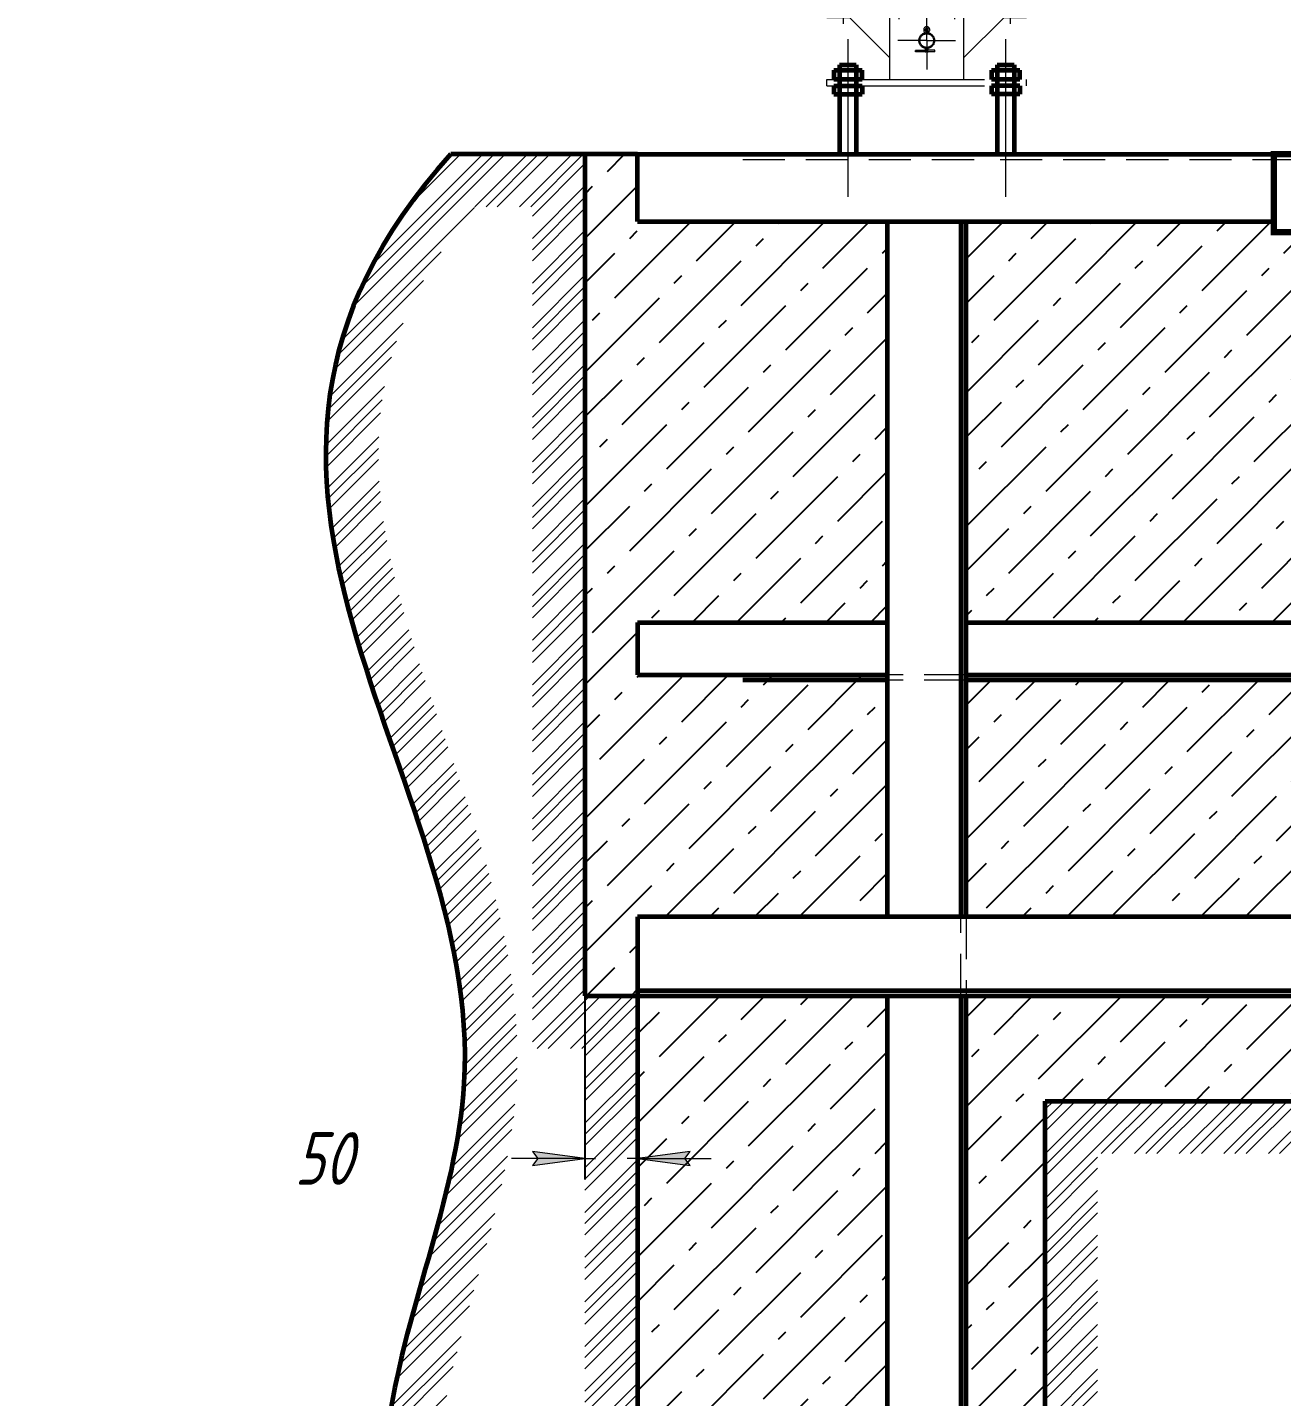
# Model space of a CAD drawing. Header units: millimetres. Extents: x 0 to 594, y 0 to 420.
# Drawn here: x 0 to 119.3, y 167.8 to 298 of the extents above; entities that cross this region are included whole.
import ezdxf

# ---------------------------------------------------------------- set-up
doc = ezdxf.new("R2010")
doc.units = ezdxf.units.MM
for name, pattern in [('K5LT32768', [0]), ('K5LT_AXLED', [19.5, 15, -1.5, 1.5, -1.5]), ('K5LT_BASIC', [0]), ('K5LT_DASHED', [6, 4, -2]), ('K5LT_THIN', [0])]:
    doc.linetypes.add(name, pattern=pattern)
doc.layers.add('LAYER', color=7, linetype='Continuous')
doc.layers.add('Системный слой', color=7, linetype='Continuous')
doc.styles.add('KDIMTEXTSTYLE', font='GOST_AU.SHX', dxfattribs={"width": 0.96, "oblique": 15, "height": 5})
doc.dimstyles.new('KDIMSTYLE (0.10)', dxfattribs={"dimtxt": 5, "dimasz": 1, "dimexe": 2, "dimexo": 0, "dimgap": 1, "dimtad": 1, "dimlfac": 10, "dimtxsty": 'KDIMTEXTSTYLE', "dimsah": 1, "dimcen": 0, "dimdle": 1, "dimadec": 0, "dimazin": 0, "dimtfac": 0.667, "dimtmove": 0, "dimatfit": 3, "dimfxl": 1, "dimtvp": 1, "dimtolj": 1, "dimtzin": 0, "dimarcsym": 0})

# ---------------------------------------------------------------- blocks, each defined once
blk = doc.blocks.new('U218')
at = {"layer": 'Системный слой', "color": 7, "linetype": 'K5LT32768', "lineweight": 18}
for p, q in [((31, 271.46), (45.44, 285.9)), ((31.78, 273.3), (44.38, 285.9)), ((32.8, 275.37), (43.32, 285.9)), ((36.28, 280.98), (41.2, 285.9)), ((42.56, 280.9), (47.56, 285.9)), ((43.62, 280.9), (48.62, 285.9)), ((44.68, 280.9), (49.68, 285.9)), ((46.81, 280.9), (51.81, 285.9)), ((47.87, 280.9), (52.87, 285.9)), ((48.03, 280), (53.03, 285)), ((48.03, 277.88), (53.03, 282.88)), ((48.03, 276.82), (53.03, 281.82)), ((29.9, 268.23), (42.51, 280.84)), ((48.03, 275.76), (53.03, 280.76)), ((48.03, 273.64), (53.03, 278.64)), ((48.03, 272.58), (53.03, 277.58)), ((29.5, 266.78), (39.34, 276.61)), ((48.03, 271.52), (53.03, 276.52)), ((29.19, 265.4), (37.68, 273.89)), ((48.03, 269.39), (53.03, 274.39)), ((48.03, 268.33), (53.03, 273.33)), ((48.03, 267.27), (53.03, 272.27)), ((28.74, 262.83), (35.74, 269.83)), ((48.03, 265.15), (53.03, 270.15)), ((28.6, 261.63), (35.11, 268.14)), ((48.03, 264.09), (53.03, 269.09)), ((48.03, 263.03), (53.03, 268.03)), ((28.49, 260.46), (34.63, 266.6)), ((48.03, 260.91), (53.03, 265.91)), ((48.03, 259.85), (53.03, 264.85)), ((28.39, 258.23), (33.97, 263.82)), ((48.03, 258.79), (53.03, 263.79)), ((28.38, 257.17), (33.75, 262.54)), ((48.03, 256.67), (53.03, 261.67)), ((28.4, 256.12), (33.59, 261.32)), ((48.03, 255.61), (53.03, 260.61)), ((28.5, 254.11), (33.41, 259.02)), ((48.03, 254.55), (53.03, 259.55)), ((28.58, 253.13), (33.38, 257.93)), ((28.68, 252.17), (33.38, 256.87)), ((48.03, 252.42), (53.03, 257.42)), ((48.03, 251.36), (53.03, 256.36)), ((48.03, 250.3), (53.03, 255.3)), ((28.93, 250.29), (33.46, 254.83)), ((29.07, 249.37), (33.54, 253.84)), ((29.23, 248.47), (33.63, 252.88)), ((48.03, 248.18), (53.03, 253.18)), ((48.03, 247.12), (53.03, 252.12)), ((29.57, 246.69), (33.88, 251)), ((29.76, 245.82), (34.02, 250.08)), ((48.03, 246.06), (53.03, 251.06)), ((29.96, 244.96), (34.18, 249.18)), ((48.03, 243.94), (53.03, 248.94)), ((30.38, 243.25), (34.53, 247.41)), ((48.03, 242.88), (53.03, 247.88)), ((30.6, 242.41), (34.72, 246.54)), ((48.03, 241.82), (53.03, 246.82)), ((30.82, 241.58), (34.92, 245.68)), ((48.03, 239.7), (53.03, 244.7)), ((31.29, 239.93), (35.35, 243.99)), ((48.03, 238.64), (53.03, 243.64)), ((31.54, 239.11), (35.58, 243.15)), ((31.79, 238.3), (35.81, 242.32)), ((48.03, 237.57), (53.03, 242.57)), ((32.29, 236.69), (36.29, 240.68)), ((32.55, 235.89), (36.53, 239.87)), ((48.03, 235.45), (53.03, 240.45)), ((32.82, 235.09), (36.79, 239.06)), ((48.03, 234.39), (53.03, 239.39)), ((48.03, 233.33), (53.03, 238.33)), ((33.35, 233.5), (37.3, 237.45)), ((33.62, 232.71), (37.56, 236.65)), ((33.89, 231.92), (37.83, 235.86)), ((48.03, 231.21), (53.03, 236.21)), ((48.03, 230.15), (53.03, 235.15)), ((34.43, 230.34), (38.37, 234.27)), ((34.71, 229.55), (38.64, 233.48)), ((48.03, 229.09), (53.03, 234.09)), ((34.98, 228.77), (38.91, 232.7)), ((48.03, 226.97), (53.03, 231.97)), ((35.53, 227.19), (39.46, 231.12)), ((48.03, 225.91), (53.03, 230.91)), ((35.8, 226.41), (39.73, 230.33)), ((36.07, 225.62), (40, 229.55)), ((48.03, 224.85), (53.03, 229.85)), ((36.61, 224.04), (40.55, 227.97)), ((36.88, 223.24), (40.82, 227.18)), ((48.03, 222.73), (53.03, 227.73)), ((48.03, 221.67), (53.03, 226.67)), ((37.15, 222.45), (41.09, 226.4)), ((48.03, 220.6), (53.03, 225.6)), ((37.67, 220.85), (41.63, 224.81)), ((37.92, 220.04), (41.89, 224.01)), ((38.18, 219.24), (42.16, 223.22)), ((48.03, 218.48), (53.03, 223.48)), ((38.67, 217.61), (42.67, 221.61)), ((48.03, 217.42), (53.03, 222.42)), ((48.03, 216.36), (53.03, 221.36)), ((38.91, 216.78), (42.93, 220.8)), ((39.14, 215.96), (43.17, 219.99)), ((48.03, 214.24), (53.03, 219.24)), ((39.59, 214.28), (43.66, 218.35)), ((39.8, 213.43), (43.89, 217.53)), ((48.03, 213.18), (53.03, 218.18)), ((40, 212.58), (44.12, 216.69)), ((48.03, 212.12), (53.03, 217.12)), ((40.39, 210.84), (44.56, 215.01)), ((48.03, 210), (53.03, 215)), ((40.57, 209.96), (44.77, 214.16)), ((48.03, 208.94), (53.03, 213.94)), ((40.74, 209.07), (44.97, 213.3)), ((48.03, 207.88), (53.03, 212.88)), ((41.04, 207.25), (45.35, 211.56)), ((41.17, 206.32), (45.52, 210.67)), ((41.28, 205.37), (45.69, 209.78)), ((48.03, 205.76), (53.03, 210.76)), ((48.03, 204.69), (53.03, 209.69)), ((48.03, 203.63), (53.03, 208.63)), ((41.47, 203.43), (45.99, 207.95)), ((41.53, 202.44), (46.12, 207.02)), ((41.57, 201.42), (46.23, 206.08)), ((48.03, 201.51), (53.03, 206.51)), ((48.48, 200.9), (53.48, 205.9)), ((49.54, 200.9), (54.54, 205.9)), ((51.66, 200.9), (56.66, 205.9)), ((52.72, 200.9), (57.72, 205.9)), ((53.03, 200.15), (58.03, 205.15)), ((41.55, 198.21), (46.5, 203.16)), ((41.58, 199.31), (46.43, 204.15)), ((41.48, 197.09), (46.55, 202.15)), ((53.03, 198.03), (58.03, 203.03)), ((53.03, 196.97), (58.03, 201.97)), ((53.03, 195.91), (58.03, 200.91)), ((41.25, 194.73), (46.59, 200.07)), ((40.87, 192.23), (46.54, 197.9)), ((41.07, 193.49), (46.58, 199)), ((53.03, 193.78), (58.03, 198.78)), ((53.03, 192.72), (58.03, 197.72)), ((53.03, 191.66), (58.03, 196.66)), ((40.35, 189.59), (46.37, 195.61)), ((96.78, 188.74), (103.93, 195.9)), ((96.78, 192.99), (99.69, 195.9)), ((96.78, 189.8), (102.87, 195.9)), ((96.78, 194.05), (98.63, 195.9)), ((96.78, 186.62), (106.06, 195.9)), ((96.78, 190.87), (101.81, 195.9)), ((96.78, 195.11), (97.57, 195.9)), ((102.12, 190.9), (107.12, 195.9)), ((103.18, 190.9), (108.18, 195.9)), ((105.3, 190.9), (110.3, 195.9)), ((106.36, 190.9), (111.36, 195.9)), ((107.42, 190.9), (112.42, 195.9)), ((109.54, 190.9), (114.54, 195.9)), ((110.6, 190.9), (115.6, 195.9)), ((111.66, 190.9), (116.66, 195.9)), ((113.78, 190.9), (118.78, 195.9)), ((114.84, 190.9), (119.84, 195.9)), ((115.91, 190.9), (120.91, 195.9)), ((118.03, 190.9), (123.03, 195.9)), ((119.09, 190.9), (124.09, 195.9)), ((40.05, 188.23), (46.25, 194.42)), ((53.03, 189.54), (58.03, 194.54)), ((39.71, 186.83), (46.08, 193.2)), ((53.03, 188.48), (58.03, 193.48)), ((53.03, 187.42), (58.03, 192.42)), ((38.97, 183.96), (45.67, 190.66)), ((53.03, 185.3), (58.03, 190.3)), ((96.78, 185.56), (101.78, 190.56)), ((38.57, 182.5), (45.41, 189.35)), ((53.03, 184.24), (58.03, 189.24)), ((96.78, 184.5), (101.78, 189.5)), ((38.15, 181.03), (45.12, 188)), ((53.03, 183.18), (58.03, 188.18)), ((96.78, 182.38), (101.78, 187.38)), ((96.78, 181.32), (101.78, 186.32)), ((37.32, 178.07), (44.46, 185.22)), ((53.03, 181.06), (58.03, 186.06)), ((53.03, 180), (58.03, 185)), ((96.78, 180.26), (101.78, 185.26)), ((36.9, 176.59), (44.1, 183.79)), ((53.03, 178.94), (58.03, 183.94)), ((36.5, 175.13), (43.71, 182.34)), ((96.78, 178.14), (101.78, 183.14)), ((53.03, 176.81), (58.03, 181.81)), ((96.78, 177.08), (101.78, 182.08)), ((96.78, 176.02), (101.78, 181.02)), ((53.03, 175.75), (58.03, 180.75)), ((53.03, 174.69), (58.03, 179.69)), ((35.75, 172.26), (42.89, 179.4)), ((96.78, 173.89), (101.78, 178.89)), ((35.41, 170.87), (42.47, 177.92)), ((53.03, 172.57), (58.03, 177.57)), ((96.78, 172.83), (101.78, 177.83)), ((35.11, 169.5), (42.05, 176.44)), ((53.03, 171.51), (58.03, 176.51)), ((96.78, 171.77), (101.78, 176.77)), ((53.03, 170.45), (58.03, 175.45)), ((96.78, 169.65), (101.78, 174.65)), ((34.6, 166.87), (41.24, 173.51)), ((53.03, 168.33), (58.03, 173.33)), ((96.78, 168.59), (101.78, 173.59)), ((34.41, 165.61), (40.86, 172.07)), ((53.03, 167.27), (58.03, 172.27)), ((96.78, 167.53), (101.78, 172.53)), ((34.25, 164.39), (40.5, 170.65)), ((53.03, 166.21), (58.03, 171.21)), ((96.78, 165.41), (101.78, 170.41)), ((96.78, 164.35), (101.78, 169.35)), ((34.04, 162.07), (39.89, 167.91)), ((53.03, 164.09), (58.03, 169.09)), ((53.03, 163.03), (58.03, 168.03)), ((96.78, 163.29), (101.78, 168.29))]:
    blk.add_line(p, q, dxfattribs=at)
blk = doc.blocks.new('KDIMARROW_01')
at = {"layer": 'LAYER'}
blk.add_hatch(color=0, dxfattribs=at).paths.add_polyline_path([(0, 0), (-5, 0.66), (-4.5, 0), (-5, -0.66)])
at = {"layer": 'LAYER', "color": 0, "linetype": 'K5LT_THIN', "lineweight": 18}
for p, q in [((-4.5, 0), (-5, 0.66)), ((-5, 0.66), (0, 0)), ((0, 0), (-5, -0.66)), ((-5, -0.66), (-4.5, 0))]:
    blk.add_line(p, q, dxfattribs=at)
at = {"layer": 'Системный слой', "color": 0, "linetype": 'K5LT_THIN', "lineweight": 18}
blk.add_line((0, 0), (-1, 0), dxfattribs=at)
blk = doc.blocks.new('KDIMARROW_02')
at = {"layer": 'LAYER'}
blk.add_hatch(color=0, dxfattribs=at).paths.add_polyline_path([(4.5, 0), (5, 0.66), (0, 0), (5, -0.66)])
at = {"layer": 'LAYER', "color": 0, "linetype": 'K5LT_THIN', "lineweight": 18}
for p, q in [((5, 0.66), (0, 0)), ((0, 0), (5, -0.66)), ((0, 0), (7, 0)), ((4.5, 0), (5, 0.66)), ((5, -0.66), (4.5, 0))]:
    blk.add_line(p, q, dxfattribs=at)
at = {"layer": 'Системный слой', "color": 0, "linetype": 'K5LT_THIN', "lineweight": 18}
blk.add_line((0, 0), (-1, 0), dxfattribs=at)
blk = doc.blocks.new('U244')
at = {"layer": 'Системный слой', "color": 30, "linetype": 'K5LT_AXLED', "lineweight": 18, "true_color": 0xff8000}
for q in [(77.58, 307.1), (73.18, 302.7), (77.58, 298.3), (93.08, 302.7)]:
    blk.add_line((77.58, 302.7), q, dxfattribs=at)
blk = doc.blocks.new('U245')
at = {"layer": 'Системный слой', "color": 30, "linetype": 'K5LT_AXLED', "lineweight": 18, "true_color": 0xff8000}
for q in [(82.88, 307.55), (78.48, 303.15), (82.88, 298.75), (87.28, 303.15)]:
    blk.add_line((82.88, 303.15), q, dxfattribs=at)
blk = doc.blocks.new('U246')
at = {"layer": 'Системный слой', "color": 30, "linetype": 'K5LT_AXLED', "lineweight": 18, "true_color": 0xff8000}
for q in [(88.18, 307.55), (83.78, 303.15), (88.18, 298.75), (92.58, 303.15)]:
    blk.add_line((88.18, 303.15), q, dxfattribs=at)
blk = doc.blocks.new('U247')
at = {"layer": 'Системный слой', "color": 30, "linetype": 'K5LT_AXLED', "lineweight": 18, "true_color": 0xff8000}
for q in [(93.48, 307.1), (89.08, 302.7), (93.48, 298.3), (97.88, 302.7)]:
    blk.add_line((93.48, 302.7), q, dxfattribs=at)
blk = doc.blocks.new('U248')
at = {"layer": 'Системный слой', "color": 30, "linetype": 'K5LT_AXLED', "lineweight": 18, "true_color": 0xff8000}
for q in [(85.53, 299.45), (82.78, 296.7), (85.53, 293.95), (88.28, 296.7)]:
    blk.add_line((85.53, 296.7), q, dxfattribs=at)
blk = doc.blocks.new('U243')
at = {"layer": 'Системный слой', "color": 30, "linetype": 'K5LT_AXLED', "lineweight": 18, "true_color": 0xff8000}
for p, q in [((80.83, 304.4), (79.27, 304.4)), ((86.13, 304.4), (84.93, 304.4)), ((91.79, 304.4), (90.23, 304.4)), ((76.03, 300.87), (76.03, 298.9)), ((95.03, 298.9), (95.03, 300.87)), ((76.03, 298.9), (78.18, 298.9)), ((78.18, 298.9), (82.03, 295.05)), ((82.03, 293), (82.03, 298.95)), ((82.03, 298.95), (89.03, 298.95)), ((89.03, 298.95), (89.03, 293)), ((89.03, 295.05), (92.88, 298.9)), ((92.88, 298.9), (95.03, 298.9)), ((85.26, 297.61), (85.35, 297.42)), ((85.39, 297.67), (85.5, 297.45)), ((85.56, 297.45), (85.66, 297.67)), ((85.71, 297.43), (85.79, 297.61)), ((84.46, 295.62), (84.46, 295.77)), ((85.39, 295.77), (84.46, 295.77)), ((85.39, 295.63), (84.46, 295.62)), ((85.39, 295.96), (85.39, 295.77)), ((85.49, 295.67), (85.39, 295.77)), ((85.54, 295.77), (85.53, 295.95)), ((85.53, 295.95), (85.53, 295.77)), ((85.58, 295.67), (85.68, 295.78)), ((85.68, 295.78), (85.68, 295.96)), ((86.29, 295.78), (85.68, 295.78)), ((86.29, 295.63), (85.68, 295.63)), ((86.29, 295.63), (86.29, 295.78)), ((76.03, 293), (95.03, 293)), ((76.03, 292.4), (76.03, 293)), ((95.03, 292.4), (95.03, 293)), ((76.03, 292.4), (95.03, 292.4))]:
    blk.add_line(p, q, dxfattribs=at)
for centre, radius in [((77.58, 302.7), 2.4), ((82.88, 303.15), 2.4), ((82.88, 303.15), 1.49), ((82.88, 303.15), 1.48), ((88.18, 303.15), 2.4), ((88.18, 303.15), 1.49), ((88.18, 303.15), 1.48), ((93.48, 302.7), 2.4), ((77.58, 302.7), 1.49), ((77.58, 302.7), 1.48), ((77.58, 302.7), 1.02), ((77.58, 302.7), 1), ((77.58, 302.7), 0.9), ((82.88, 303.15), 1.02), ((82.88, 303.15), 1), ((82.88, 303.15), 0.9), ((88.18, 303.15), 1.02), ((88.18, 303.15), 1), ((88.18, 303.15), 0.9), ((93.48, 302.7), 1.49), ((93.48, 302.7), 1.48), ((93.48, 302.7), 1.02), ((93.48, 302.7), 1), ((93.48, 302.7), 0.9), ((85.53, 296.7), 0.75), ((85.53, 296.7), 0.65)]:
    blk.add_circle(centre, radius, dxfattribs=at)
for centre, radius, start, end in [((77.58, 302.7), 2.4, 45.0995, 168.4047), ((82.88, 303.15), 2.4, 126.919, 148.6118), ((82.88, 303.15), 2.4, 31.3882, 126.919), ((83.08, 304.38), 0.3, 124.8615, 225.3849), ((88.25, 304.4), 0.3, 130.8765, 231.3999), ((88.18, 303.15), 2.4, 31.3882, 87.5532), ((88.25, 304.4), 0.3, 302.0007, 42.5241), ((93.48, 302.7), 2.4, 99.6317, 134.9005), ((76.49, 303.32), 0.3, 5.6927, 106.2161), ((77.15, 303.87), 0.3, 154.5685, 255.0919), ((77.15, 303.87), 0.3, 325.6927, 66.2161), ((78, 303.88), 0.3, 114.5685, 215.0919), ((78, 303.88), 0.3, 285.6927, 26.2161), ((78.66, 303.33), 0.3, 74.5685, 175.0919), ((78.66, 303.33), 0.3, 245.6927, 346.2161), ((81.7, 303.56), 0.3, 204.8615, 305.3849), ((81.7, 303.56), 0.3, 15.9857, 116.5091), ((82.24, 304.22), 0.3, 164.8615, 265.3849), ((82.24, 304.22), 0.3, 335.9857, 76.5091), ((83.08, 304.38), 0.3, 295.9857, 36.5091), ((83.83, 303.96), 0.3, 84.8615, 185.3849), ((83.83, 303.96), 0.3, 255.9857, 356.5091), ((84.13, 303.16), 0.3, 44.8615, 145.3849), ((86.96, 303.44), 0.3, 210.8765, 311.3999), ((86.96, 303.44), 0.3, 22.0007, 122.5241), ((87.43, 304.15), 0.3, 170.8765, 271.3999), ((87.43, 304.15), 0.3, 342.0007, 82.5241), ((89.04, 304.06), 0.3, 90.8765, 191.3999), ((89.04, 304.06), 0.3, 262.0007, 2.5241), ((89.42, 303.29), 0.3, 50.8765, 151.3999), ((92.67, 303.65), 0.3, 174.3958, 274.9192), ((92.67, 303.65), 0.3, 345.52, 86.0434), ((93.48, 303.95), 0.3, 134.3958, 234.9192), ((93.48, 303.95), 0.3, 305.52, 46.0434), ((94.28, 303.66), 0.3, 94.3958, 194.9192), ((94.28, 303.66), 0.3, 265.52, 6.0434), ((77.58, 302.7), 2.4, 168.4047, 229.7718), ((76.35, 302.47), 0.3, 45.6927, 146.2161), ((76.35, 302.47), 0.3, 234.5685, 335.0919), ((76.49, 303.32), 0.3, 194.5685, 295.0919), ((76.78, 301.73), 0.3, 85.6927, 186.2161), ((78.39, 301.75), 0.3, 354.5685, 95.0919), ((78.81, 302.49), 0.3, 205.6927, 306.2161), ((78.81, 302.49), 0.3, 34.5685, 135.0919), ((81.71, 302.71), 0.3, 55.9857, 156.5091), ((81.71, 302.71), 0.3, 244.8615, 345.3849), ((82.27, 302.06), 0.3, 95.9857, 196.5091), ((82.27, 302.06), 0.3, 284.8615, 25.3849), ((83.11, 301.92), 0.3, 135.9857, 236.5091), ((83.11, 301.92), 0.3, 324.8615, 65.3849), ((83.85, 302.36), 0.3, 175.9857, 276.5091), ((83.85, 302.36), 0.3, 4.8615, 105.3849), ((84.13, 303.16), 0.3, 215.9857, 316.5091), ((87.06, 302.59), 0.3, 62.0007, 162.5241), ((87.06, 302.59), 0.3, 250.8765, 351.3999), ((87.69, 302), 0.3, 102.0007, 202.5241), ((87.69, 302), 0.3, 290.8765, 31.3999), ((88.54, 301.95), 0.3, 142.0007, 242.5241), ((88.54, 301.95), 0.3, 330.8765, 71.3999), ((89.23, 302.46), 0.3, 182.0007, 282.5241), ((89.23, 302.46), 0.3, 10.8765, 111.3999), ((89.42, 303.29), 0.3, 222.0007, 322.5241), ((92.25, 302.91), 0.3, 214.3958, 314.9192), ((92.25, 302.91), 0.3, 25.52, 126.0434), ((92.4, 302.07), 0.3, 65.52, 166.0434), ((92.4, 302.07), 0.3, 254.3958, 354.9192), ((94.57, 302.08), 0.3, 185.52, 286.0434), ((94.71, 302.92), 0.3, 54.3958, 154.9192), ((94.57, 302.08), 0.3, 14.3958, 114.9192), ((94.71, 302.92), 0.3, 225.52, 326.0434), ((76.78, 301.73), 0.3, 274.5685, 15.0919), ((77.59, 301.45), 0.3, 125.6927, 226.2161), ((77.59, 301.45), 0.3, 314.5685, 55.0919), ((78.39, 301.75), 0.3, 165.6927, 266.2161), ((93.06, 301.52), 0.3, 105.52, 206.0434), ((93.06, 301.52), 0.3, 294.3958, 34.9192), ((93.91, 301.52), 0.3, 145.52, 246.0434), ((93.91, 301.52), 0.3, 334.3958, 74.9192), ((85.53, 297.73), 0.29, 335.868, 204.6529), ((85.53, 297.73), 0.145, 335.868, 204.6529), ((85.39, 295.77), 0.145, 270.2604, 315.2604), ((85.39, 295.77), 0.145, 315.2604, 0.2604), ((85.68, 295.78), 0.145, 180.2604, 225.2604), ((85.68, 295.78), 0.145, 225.2604, 270.2604)]:
    blk.add_arc(centre, radius, start, end, dxfattribs=at)
at = {"layer": 'Системный слой'}
for name in ['U245', 'U246', 'U244', 'U247', 'U248']:
    blk.add_blockref(name, (0, 0), dxfattribs=at)

msp = doc.modelspace()

# ---------------------------------------------------------------- hatches: boundary and pattern name
at = {"layer": 'Системный слой'}
h = msp.add_hatch(dxfattribs=at)
h.set_pattern_fill('Бетон', angle=45, style=0, pattern_type=0)
h.set_pattern_definition([(45, (0, 0), (-4.24264, 4.24264), [11, -5]), (45, (9.1924, 9.1924), (-4.24264, 4.24264), [1, -15]), (45, (3.5355, 7.778), (-4.24264, 4.24264), [11, -5]), (45, (12.728, 16.9706), (-4.24264, 4.24264), [1, -15])])
h.paths.add_polyline_path([(58.03083, 241.3979), (81.78083, 241.3979), (81.78083, 279.49791), (58.03083, 279.49791), (58.03083, 285.89791), (53.03083, 285.89791), (53.03083, 205.8979), (58.03083, 205.8979), (58.03083, 213.3979), (81.78083, 213.3979), (81.78083, 236.3979), (58.03083, 236.3979)])
h.paths.add_polyline_path([(89.28083, 241.3979), (139.51566, 241.3979), (139.51566, 278.49791), (118.53083, 278.49791), (118.53083, 279.49791), (89.28083, 279.49791)])
h.paths.add_polyline_path([(89.28083, 213.3979), (153.03083, 213.3979), (153.03083, 216.58399), (153.03083, 235.8979), (147.01566, 235.8979), (147.01566, 234.8979), (139.51566, 234.8979), (139.51566, 235.8979), (89.28083, 235.8979)])
h.paths.add_polyline_path([(163.03083, 241.3979), (198.78083, 241.3979), (198.78083, 279.49791), (182.87204, 279.49791), (169.53083, 279.49791), (169.53083, 278.49791), (163.03083, 278.49791)])
h.paths.add_polyline_path([(153.03083, 263.70406), (153.03083, 278.49791), (151.95306, 278.49791), (147.01566, 278.49791), (147.01566, 241.3979), (153.03083, 241.3979), (153.03083, 257.09791)])
h.paths.add_polyline_path([(180.71324, 235.8979), (163.03083, 235.8979), (163.03083, 213.3979), (198.78083, 213.3979), (198.78083, 235.8979), (182.87204, 235.8979)])
h.paths.add_polyline_path([(220.01471, 241.3979), (220.01471, 279.49791), (206.28083, 279.49791), (206.28083, 241.3979)])
h.paths.add_polyline_path([(206.28083, 235.8979), (206.28083, 213.3979), (220.01471, 213.3979), (220.01471, 235.8979)])
h.paths.add_polyline_path([(81.78083, 135.8979), (81.78083, 185.0372), (81.78083, 205.8979), (58.03083, 205.8979), (58.03083, 135.8979)])
h.paths.add_polyline_path([(198.78083, 205.8979), (89.28083, 205.8979), (89.28083, 183.78213), (89.28083, 136.3979), (89.03288, 136.3979), (89.23393, 136.32057), (89.33133, 136.12844), (89.33288, 136.0979), (89.33288, 135.8979), (96.78083, 135.8979), (96.78083, 195.8979), (144.03083, 195.8979), (191.28083, 195.8979), (191.28083, 135.8979), (198.78083, 135.8979), (198.78083, 136.10514), (198.85817, 136.30619), (199.0503, 136.40358), (199.08083, 136.40514), (198.78083, 136.40514), (198.78083, 185.0372)])
h.paths.add_polyline_path([(230.03083, 205.8979), (206.28083, 205.8979), (206.28083, 183.78213), (206.28083, 143.40514), (206.28083, 135.8979), (230.03083, 135.8979)])

# ---------------------------------------------------------------- linework, layer by layer
at = {"layer": 'Системный слой', "color": 30, "linetype": 'K5LT_AXLED', "lineweight": 18, "true_color": 0xff8000}
for p, q in [((78.03083, 296.83975), (78.03083, 281.64034)), ((93.03083, 296.83975), (93.03083, 281.64034))]:
    msp.add_line(p, q, dxfattribs=at)
at = {"layer": 'Системный слой', "color": 5, "linetype": 'K5LT_BASIC', "lineweight": 60, "true_color": 0x0000ff}
for p, q in [((77.23083, 294.39791), (77.23083, 292.40406)), ((77.23083, 294.39791), (78.83083, 294.39791)), ((78.83083, 294.39791), (78.83083, 292.40406)), ((92.23083, 294.39791), (92.23083, 292.40406)), ((92.23083, 294.39791), (93.83083, 294.39791)), ((93.83083, 294.39791), (93.83083, 292.40406)), ((76.68083, 293.89791), (76.68083, 292.99791)), ((76.68083, 293.89791), (79.38083, 293.89791)), ((79.38083, 292.99791), (76.68083, 292.99791)), ((79.38083, 292.99791), (79.38083, 293.89791)), ((91.68083, 293.89791), (91.68083, 292.99791)), ((91.68083, 293.89791), (94.38083, 293.89791)), ((94.38083, 292.99791), (91.68083, 292.99791)), ((94.38083, 292.99791), (94.38083, 293.89791)), ((76.68083, 292.39791), (76.68083, 291.6153)), ((76.68083, 292.39791), (79.38083, 292.39791)), ((76.68083, 291.6153), (79.38083, 291.6153)), ((77.23083, 292.50406), (77.23083, 285.89791)), ((78.83083, 292.50406), (78.83083, 285.89791)), ((79.38083, 292.39791), (79.38083, 291.6153)), ((91.68083, 292.39791), (91.68083, 291.6153)), ((94.38083, 292.39791), (91.68083, 292.39791)), ((94.38083, 291.6153), (91.68083, 291.6153)), ((92.23083, 292.50406), (92.23083, 285.89791)), ((93.83083, 292.50406), (93.83083, 285.89791)), ((94.38083, 292.39791), (94.38083, 291.6153)), ((58.03083, 285.89791), (40.28177, 285.89791)), ((53.03083, 285.89791), (53.03083, 205.8979)), ((58.03083, 285.89791), (230.03083, 285.89791)), ((58.03083, 279.49791), (58.03083, 285.89791)), ((58.03083, 279.49791), (118.53083, 279.49791)), ((81.78083, 279.49791), (81.78083, 213.3979)), ((88.78083, 279.49791), (88.78083, 213.3979)), ((89.28083, 213.3979), (89.28083, 279.49791)), ((58.03083, 241.3979), (81.78083, 241.3979)), ((58.03083, 241.3979), (58.03083, 236.3979)), ((89.28083, 241.3979), (139.51566, 241.3979)), ((58.03083, 236.3979), (81.78083, 236.3979)), ((81.78083, 235.8979), (68.03083, 235.8979)), ((89.28083, 236.3979), (139.51566, 236.3979)), ((139.51566, 235.8979), (89.28083, 235.8979)), ((230.03083, 213.3979), (58.03083, 213.3979)), ((58.03083, 213.3979), (58.03083, 205.8979)), ((53.03083, 205.8979), (58.03083, 205.8979)), ((58.03083, 206.3979), (230.03083, 206.3979)), ((58.03083, 205.8979), (230.03083, 205.8979)), ((58.03083, 205.8979), (58.03083, 135.8979)), ((81.78083, 205.8979), (81.78083, 185.0372)), ((88.78083, 205.8979), (88.78083, 184.03047)), ((89.28083, 183.78213), (89.28083, 205.8979)), ((96.78083, 135.8979), (96.78083, 195.8979)), ((96.78083, 195.8979), (144.03083, 195.8979)), ((81.78083, 185.0372), (81.78083, 135.8979)), ((88.78083, 184.03047), (88.78083, 136.3979)), ((89.28083, 136.3979), (89.28083, 183.78213))]:
    msp.add_line(p, q, dxfattribs=at)
at = {"layer": 'Системный слой', "color": 7, "linetype": 'K5LT_DASHED', "lineweight": 18}
for p, q in [((68.03083, 285.39791), (91.9916, 285.39791)), ((92.51122, 285.39791), (149.84875, 285.39791)), ((89.28083, 236.3979), (81.78083, 236.3979)), ((89.28083, 235.8979), (81.78083, 235.8979)), ((88.78083, 205.8979), (88.78083, 213.3979)), ((89.28083, 213.3979), (89.28083, 205.8979))]:
    msp.add_line(p, q, dxfattribs=at)
at = {"layer": 'Системный слой', "color": 5, "linetype": 'K5LT_BASIC', "true_color": 0x0000ff, "const_width": 0.6}
msp.add_lwpolyline([(151.95306, 278.49791), (118.53083, 278.49791), (118.53083, 285.89791), (169.53083, 285.89791), (169.53083, 278.49791), (151.95306, 278.49791)], dxfattribs=at)
at = {"layer": 'Системный слой', "color": 5, "linetype": 'K5LT_BASIC', "lineweight": 60, "true_color": 0x0000ff}
msp.add_open_spline([(40.28177, 285.89791), (11.9537, 254.63606), (54.9795, 217.00215), (30.99128, 165.35849), (37.20901, 136.6156), (115.13162, 94.55849), (125.43338, 148.41916), (228.70102, 117.97854)], degree=3, knots=[0, 0, 0, 0, 2.359876337, 3.237831671, 4.005964068, 4.904043377, 7, 7, 7, 7], dxfattribs=at)

# ---------------------------------------------------------------- block references
at = {"layer": 'Системный слой'}
for name in ['U243', 'U218']:
    msp.add_blockref(name, (0, 0), dxfattribs=at)

# ---------------------------------------------------------------- dimensions: what is measured, and where the dimension line sits
at = {"layer": 'Системный слой', "color": 7}
for base, p1, location, override in [((58.03083, 190.44219), (53.03083, 205.8979), (28.14427, 190.44219), {"dimexo": 0, "dimpost": '\\H5.0;\\W0.965;\\Q15;<>', "dimblk1": 'KDIMARROW_02', "dimblk2": 'KDIMARROW_02', "dimse1": 0, "dimse2": 0, "dimclrt": 7, "dimtolj": 1}), ((58.03083, 96.21108), (230.03083, 205.8979), (144.03083, 96.21108), {"dimexo": 0, "dimpost": '\\H5.0;\\W0.965;\\Q15;<>\\H5.0;\\W0.965;\\Q15;\\Q15;*', "dimblk1": 'KDIMARROW_01', "dimblk2": 'KDIMARROW_01', "dimse1": 0, "dimse2": 0, "dimclrt": 7, "dimtolj": 1})]:
    msp.add_linear_dim(base=base, p1=p1, p2=(58.03083, 205.8979), location=location, dimstyle='KDIMSTYLE (0.10)', override=override, dxfattribs=at).render()

doc.saveas('drawing.dxf')
